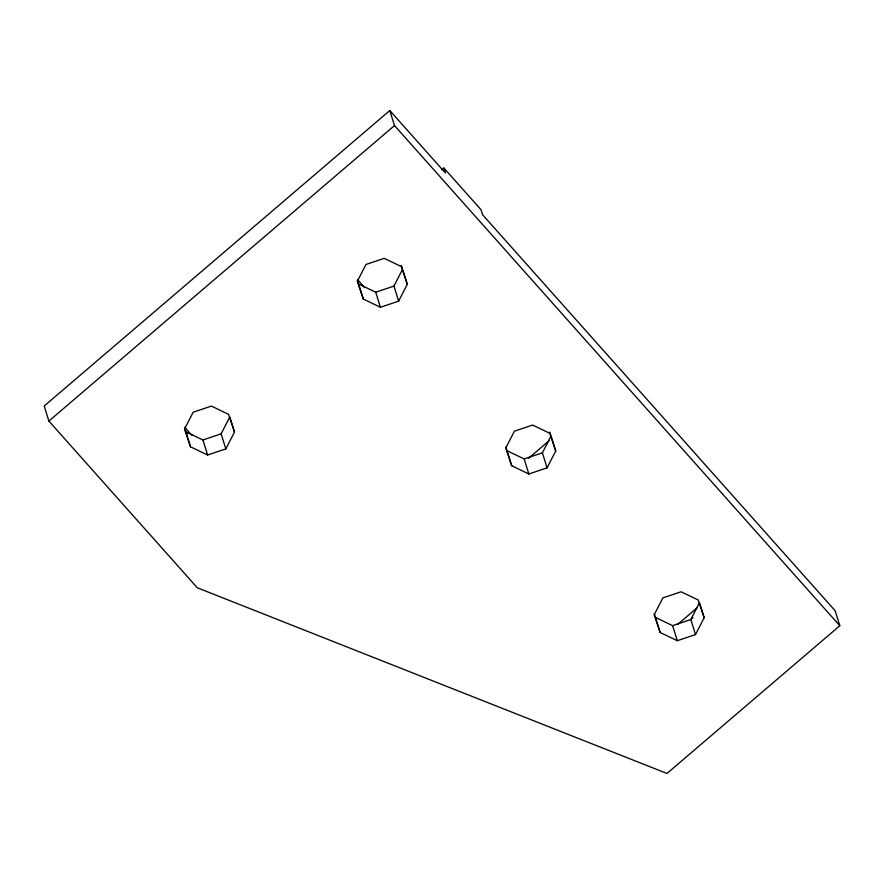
<?xml version="1.0" encoding="UTF-8"?>
<svg xmlns="http://www.w3.org/2000/svg" width="884" height="884" viewBox="0 0 884 884"><rect width="100%" height="100%" fill="white"/><g stroke="black" fill="none" stroke-linecap="round" stroke-linejoin="round"><path stroke-width="1.33" d="M184.535 427.955L185.806 431.757L202.922 439.967L221.144 433.845L229.807 416.983L234.492 432.022L225.829 448.884L207.607 455.006L190.502 446.807L184.524 429.072L193.176 412.209L211.398 406.087L228.514 414.298L234.492 432.022M357.335 280.217L358.617 284.007L375.722 292.217L393.944 286.096L402.607 269.233L401.325 265.432M407.292 284.283L401.314 266.559L384.197 258.349L365.976 264.471L357.324 281.333L363.302 299.057L380.407 307.267L398.64 301.146L407.292 284.283L402.993 270.493M505.77 446.928L507.051 450.729L524.168 458.94L542.389 452.818L551.041 435.956L549.76 432.154M555.727 450.995L549.749 433.271L532.643 425.06L514.411 431.182L505.758 448.044L511.737 465.78L528.853 473.979L547.074 467.857L555.727 450.995L551.439 437.204M704.172 617.717L698.194 599.993L681.078 591.783L662.856 597.904L654.193 614.767L660.171 632.491L677.288 640.701L695.509 634.579L704.172 617.717L699.476 602.667L690.824 619.529L672.602 625.651L655.486 617.441L654.204 613.651M443.901 168.037L445.47 173.054L389.8 110.533L44.2 406.021L48.885 421.06L197.32 587.783L667 773.467L839.8 625.728L835.115 610.678L482.576 214.724L481.018 209.718L443.901 168.037L441.834 169.805M48.885 421.06L394.485 125.572L389.8 110.533M528.477 458.354L549.052 440.762M677.951 624.192L697.487 607.485M692.879 617.772L690.824 619.529L695.509 634.579M394.485 125.572L839.8 625.728M357.501 279.51L364.738 287.643M184.701 427.248L191.938 435.381M187.574 433.746L185.806 431.757L190.502 446.807M672.602 625.651L677.288 640.701M655.486 617.441L660.171 632.491M542.389 452.818L547.074 467.857M524.168 458.94L528.853 473.979M507.051 450.729L511.737 465.78M393.944 286.096L398.64 301.146M375.722 292.217L380.407 307.267M358.617 284.007L363.302 299.057M221.144 433.845L225.829 448.884M202.922 439.967L207.607 455.006"/></g></svg>
